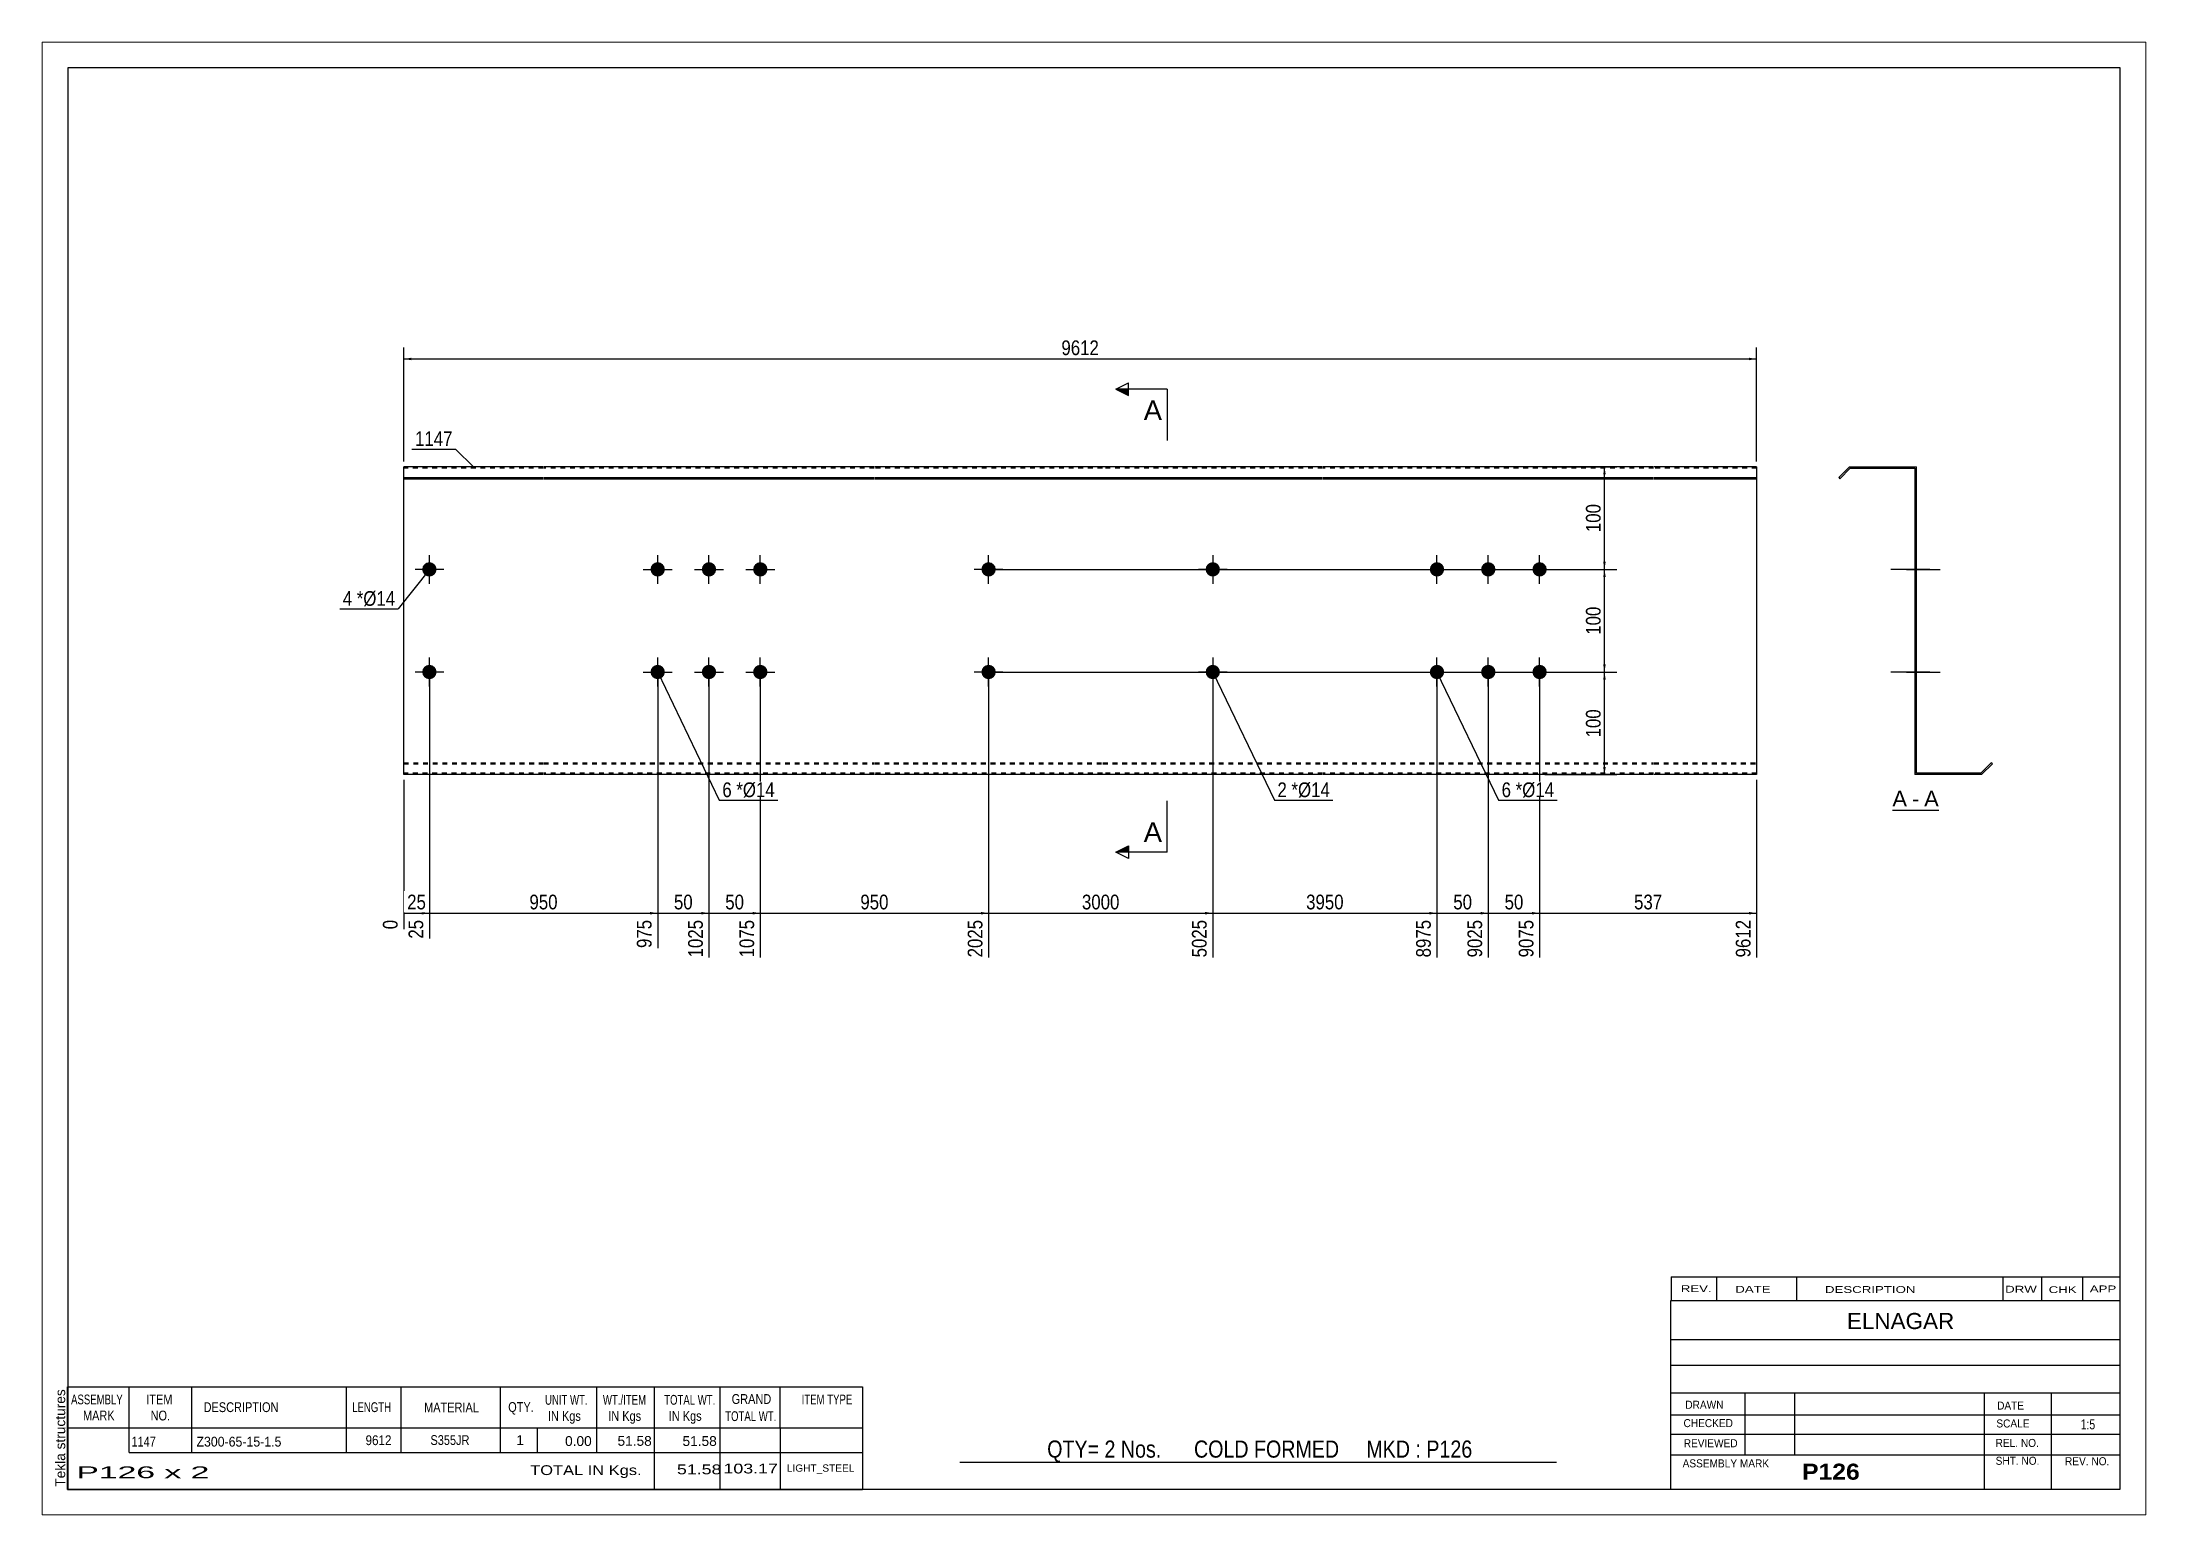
# Paper-space layout 'Layout1' of a CAD drawing. Header units: millimetres. Extents: x 0 to 410, y 0 to 287.
# The model-space entities are those that its viewports show. They can reach past a viewport. Long polylines and large blocks are cut down to what shows.
import ezdxf

# ---------------------------------------------------------------- set-up
doc = ezdxf.new("R2010")
doc.units = ezdxf.units.MM
doc.linetypes.add('DXK_LINE_DOT1', pattern=[1.8814, 0.9407, -0.9407])
doc.layers.add('Viewport layer', color=7, linetype='Continuous', plot=False)
doc.styles.add('Arial', font='ARIAL.TTF', dxfattribs={"height": 0.2})
doc.styles.add('Arial Bold', font='ARIALBD.TTF', dxfattribs={"height": 0.2})
doc.styles.add('Arial Narrow', font='ARIALN.TTF', dxfattribs={"height": 0.2})

# ---------------------------------------------------------------- blocks, each defined once
blk = doc.blocks.new('Unknown-629097339-1551')
at = {"color": 5, "linetype": 'Continuous'}
for p, q in [((334.52, 107.75), (-65.48, 107.75)), ((-65.48, 107.75), (-65.48, -169.25)), ((334.52, -169.25), (334.52, 107.75)), ((-65.48, -169.25), (334.52, -169.25))]:
    blk.add_line(p, q, dxfattribs=at)
at = {"color": 174, "linetype": 'Continuous', "style": 'Arial'}
blk.add_text('Tekla structures', height=1.9102, rotation=90, dxfattribs=at).set_placement((-65.98, -168.75))
blk = doc.blocks.new('Unknown-629097339-12 - 1215')
at = {"color": 7, "linetype": 'Continuous'}
blk.add_line((290.11, -36.95), (299.14, -36.95), dxfattribs=at)
at = {"color": 0, "linetype": 'Continuous'}
blk.add_wipeout([(292.96, -36.2), (292.96, -33), (290.11, -33), (290.11, -36.2)], dxfattribs=at)
blk.add_wipeout([(295.34, -36.2), (295.34, -33), (293.92, -33), (293.92, -36.2)], dxfattribs=at)
at = {"color": 96, "linetype": 'Continuous', "style": 'Arial'}
blk.add_text('A', height=3.06, dxfattribs=at).set_placement((290.11, -36.2))
at = {"color": 0, "linetype": 'Continuous'}
blk.add_wipeout([(299.14, -36.2), (299.14, -33), (296.3, -33), (296.3, -36.2)], dxfattribs=at)
at = {"color": 96, "linetype": 'Continuous', "style": 'Arial'}
for s, p in [('-', (293.92, -36.2)), ('A', (296.3, -36.2))]:
    blk.add_text(s, height=3.06, dxfattribs=at).set_placement(p)
blk = doc.blocks.new('Bolt-629097339-1207 - 1201')
at = {"linetype": 'Continuous'}
for points in [[(48.09, 10, -1), (50.89, 10, -1)], [(58.09, 10, -1), (60.89, 10, -1)], [(68.09, 10, -1), (70.89, 10, -1)], [(48.09, -10, -1), (50.89, -10, -1)], [(58.09, -10, -1), (60.89, -10, -1)], [(68.09, -10, -1), (70.89, -10, -1)]]:
    blk.add_hatch(color=3, dxfattribs=at).paths.add_polyline_path(points)
at = {"color": 3, "linetype": 'Continuous'}
for p, q in [((49.49, 7.2), (49.49, 12.8)), ((59.49, 7.2), (59.49, 12.8)), ((69.49, 7.2), (69.49, 12.8)), ((46.69, 10), (52.29, 10)), ((56.69, 10), (62.29, 10)), ((66.69, 10), (72.29, 10)), ((49.49, -12.8), (49.49, -7.2)), ((59.49, -12.8), (59.49, -7.2)), ((69.49, -12.8), (69.49, -7.2)), ((46.69, -10), (52.29, -10)), ((56.69, -10), (62.29, -10)), ((66.69, -10), (72.29, -10))]:
    blk.add_line(p, q, dxfattribs=at)
blk = doc.blocks.new('Part-629097339-1204 - 1201')
at = {"color": 2, "linetype": 'Continuous'}
for p, q in [((0, -30), (0, 30)), ((27.19, 30), (0, 30)), ((91.68, 30), (27.29, 30)), ((136.17, 30), (91.78, 30)), ((179.07, 30), (136.27, 30)), ((243.56, 30), (179.17, 30)), ((263.66, 30), (243.66, 30)), ((263.66, 30), (263.66, -30)), ((0, 27.88), (27.19, 27.88)), ((0, 27.67), (27.19, 27.67)), ((27.29, 27.88), (91.68, 27.88)), ((27.29, 27.67), (91.68, 27.67)), ((91.78, 27.88), (136.17, 27.88)), ((91.78, 27.67), (136.17, 27.67)), ((136.27, 27.88), (179.07, 27.88)), ((136.27, 27.67), (179.07, 27.67)), ((179.17, 27.88), (243.56, 27.88)), ((179.17, 27.67), (243.56, 27.67)), ((243.66, 27.88), (263.66, 27.88)), ((243.66, 27.67), (263.66, 27.67)), ((27.19, -30), (0, -30)), ((91.68, -30), (27.29, -30)), ((136.17, -30), (91.78, -30)), ((179.07, -30), (136.27, -30)), ((243.56, -30), (179.17, -30)), ((263.66, -30), (243.66, -30))]:
    blk.add_line(p, q, dxfattribs=at)
at = {"color": 7, "linetype": 'DXK_LINE_DOT1'}
for p, q in [((27.19, 29.7), (0, 29.7)), ((91.68, 29.7), (27.29, 29.7)), ((136.17, 29.7), (91.78, 29.7)), ((179.07, 29.7), (136.27, 29.7)), ((243.56, 29.7), (179.17, 29.7)), ((263.66, 29.7), (243.66, 29.7)), ((0, -27.67), (27.19, -27.67)), ((0, -27.88), (27.19, -27.88)), ((27.29, -27.67), (91.68, -27.67)), ((27.29, -27.88), (91.68, -27.88)), ((91.78, -27.67), (136.17, -27.67)), ((91.78, -27.88), (136.17, -27.88)), ((136.27, -27.67), (179.07, -27.67)), ((136.27, -27.88), (179.07, -27.88)), ((179.17, -27.67), (243.56, -27.67)), ((179.17, -27.88), (243.56, -27.88)), ((243.66, -27.67), (263.66, -27.67)), ((243.66, -27.88), (263.66, -27.88)), ((27.19, -29.7), (0, -29.7)), ((91.68, -29.7), (27.29, -29.7)), ((136.17, -29.7), (91.78, -29.7)), ((179.07, -29.7), (136.27, -29.7)), ((243.56, -29.7), (179.17, -29.7)), ((263.66, -29.7), (243.66, -29.7))]:
    blk.add_line(p, q, dxfattribs=at)
blk = doc.blocks.new('Bolt-629097339-1205 - 1201')
at = {"linetype": 'Continuous'}
for points in [[(199.96, 10, -1), (202.76, 10, -1)], [(209.96, 10, -1), (212.76, 10, -1)], [(219.96, 10, -1), (222.76, 10, -1)], [(199.96, -10, -1), (202.76, -10, -1)], [(209.96, -10, -1), (212.76, -10, -1)], [(219.96, -10, -1), (222.76, -10, -1)]]:
    blk.add_hatch(color=3, dxfattribs=at).paths.add_polyline_path(points)
at = {"color": 3, "linetype": 'Continuous'}
for p, q in [((201.36, 7.2), (201.36, 12.8)), ((211.36, 7.2), (211.36, 12.8)), ((221.36, 7.2), (221.36, 12.8)), ((198.56, 10), (204.16, 10)), ((208.56, 10), (214.16, 10)), ((218.56, 10), (224.16, 10)), ((201.36, -12.8), (201.36, -7.2)), ((211.36, -12.8), (211.36, -7.2)), ((221.36, -12.8), (221.36, -7.2)), ((198.56, -10), (204.16, -10)), ((208.56, -10), (214.16, -10)), ((218.56, -10), (224.16, -10))]:
    blk.add_line(p, q, dxfattribs=at)
blk = doc.blocks.new('Bolt-629097339-1206 - 1201')
at = {"linetype": 'Continuous'}
for points in [[(3.6, 10, -1), (6.4, 10, -1)], [(112.58, 10, -1), (115.38, 10, -1)]]:
    blk.add_hatch(color=3, dxfattribs=at).paths.add_polyline_path(points)
at = {"color": 3, "linetype": 'Continuous'}
for p, q in [((5, 7.2), (5, 12.8)), ((113.98, 7.2), (113.98, 12.8)), ((7.8, 10), (2.2, 10)), ((116.78, 10), (111.18, 10))]:
    blk.add_line(p, q, dxfattribs=at)
blk = doc.blocks.new('Bolt-629097339-1208 - 1201')
at = {"linetype": 'Continuous'}
for points in [[(3.6, -10, -1), (6.4, -10, -1)], [(112.58, -10, -1), (115.38, -10, -1)]]:
    blk.add_hatch(color=3, dxfattribs=at).paths.add_polyline_path(points)
at = {"color": 3, "linetype": 'Continuous'}
for p, q in [((5, -12.8), (5, -7.2)), ((113.98, -12.8), (113.98, -7.2)), ((7.8, -10), (2.2, -10)), ((116.78, -10), (111.18, -10))]:
    blk.add_line(p, q, dxfattribs=at)
blk = doc.blocks.new('Bolt-629097339-1209 - 1201')
at = {"linetype": 'Continuous'}
for points in [[(159.07, 10, -1), (156.27, 10, -1)], [(159.07, -10, -1), (156.27, -10, -1)]]:
    blk.add_hatch(color=3, dxfattribs=at).paths.add_polyline_path(points)
at = {"color": 3, "linetype": 'Continuous'}
for p, q in [((157.67, 12.8), (157.67, 7.2)), ((160.47, 10), (154.87, 10)), ((157.67, -7.2), (157.67, -12.8)), ((160.47, -10), (154.87, -10))]:
    blk.add_line(p, q, dxfattribs=at)
blk = doc.blocks.new('Part-629097339-1216 - 1215')
at = {"color": 2, "linetype": 'Continuous'}
for p, q in [((281.78, 30), (279.66, 27.88)), ((281.9, 29.7), (279.87, 27.67)), ((281.78, 30), (294.78, 30)), ((281.9, 29.7), (294.48, 29.7)), ((294.48, 29.7), (294.48, -30)), ((294.78, -29.7), (294.78, 30)), ((279.66, 27.88), (279.87, 27.67)), ((307.35, -29.7), (309.39, -27.67)), ((307.48, -30), (309.6, -27.88)), ((309.6, -27.88), (309.39, -27.67)), ((307.48, -30), (294.48, -30)), ((307.35, -29.7), (294.78, -29.7))]:
    blk.add_line(p, q, dxfattribs=at)
blk = doc.blocks.new('Bolt-629097339-1217 - 1215')
at = {"linetype": 'Continuous'}
for points in [[(294.48, 11.4), (294.48, 8.6), (294.78, 8.6), (294.78, 11.4)], [(294.48, 11.4), (294.48, 8.6), (294.78, 8.6), (294.78, 11.4)], [(294.48, 11.4), (294.48, 8.6), (294.78, 8.6), (294.78, 11.4)], [(294.48, -8.6), (294.48, -11.4), (294.78, -11.4), (294.78, -8.6)], [(294.48, -8.6), (294.48, -11.4), (294.78, -11.4), (294.78, -8.6)], [(294.48, -8.6), (294.48, -11.4), (294.78, -11.4), (294.78, -8.6)]]:
    blk.add_hatch(color=3, dxfattribs=at).paths.add_polyline_path(points)
at = {"color": 3, "linetype": 'Continuous'}
for p, q in [((297.38, 10), (290.78, 10)), ((297.38, 10), (290.78, 10)), ((297.38, 10), (290.78, 10)), ((294.78, 11.4), (294.48, 11.4)), ((294.78, 11.4), (294.48, 11.4)), ((294.78, 11.4), (294.48, 11.4)), ((294.78, 8.6), (294.48, 8.6)), ((294.78, 8.6), (294.48, 8.6)), ((294.78, 8.6), (294.48, 8.6)), ((297.38, -10), (290.78, -10)), ((297.38, -10), (290.78, -10)), ((297.38, -10), (290.78, -10)), ((294.78, -8.6), (294.48, -8.6)), ((294.78, -8.6), (294.48, -8.6)), ((294.78, -8.6), (294.48, -8.6)), ((294.78, -11.4), (294.48, -11.4)), ((294.78, -11.4), (294.48, -11.4)), ((294.78, -11.4), (294.48, -11.4))]:
    blk.add_line(p, q, dxfattribs=at)
blk = doc.blocks.new('Bolt-629097339-1218 - 1215')
at = {"linetype": 'Continuous'}
blk.add_hatch(color=3, dxfattribs=at).paths.add_polyline_path([(294.48, 11.4), (294.48, 8.6), (294.78, 8.6), (294.78, 11.4)])
blk.add_hatch(color=3, dxfattribs=at).paths.add_polyline_path([(294.48, 11.4), (294.48, 8.6), (294.78, 8.6), (294.78, 11.4)])
at = {"color": 3, "linetype": 'Continuous'}
for p, q in [((292.83, 10), (299.43, 10)), ((292.83, 10), (299.43, 10)), ((294.48, 11.4), (294.78, 11.4)), ((294.48, 11.4), (294.78, 11.4)), ((294.48, 8.6), (294.78, 8.6)), ((294.48, 8.6), (294.78, 8.6))]:
    blk.add_line(p, q, dxfattribs=at)
blk = doc.blocks.new('Bolt-629097339-1219 - 1215')
at = {"linetype": 'Continuous'}
for points in [[(294.48, 11.4), (294.48, 8.6), (294.78, 8.6), (294.78, 11.4)], [(294.48, 11.4), (294.48, 8.6), (294.78, 8.6), (294.78, 11.4)], [(294.48, 11.4), (294.48, 8.6), (294.78, 8.6), (294.78, 11.4)], [(294.48, -8.6), (294.48, -11.4), (294.78, -11.4), (294.78, -8.6)], [(294.48, -8.6), (294.48, -11.4), (294.78, -11.4), (294.78, -8.6)], [(294.48, -8.6), (294.48, -11.4), (294.78, -11.4), (294.78, -8.6)]]:
    blk.add_hatch(color=3, dxfattribs=at).paths.add_polyline_path(points)
at = {"color": 3, "linetype": 'Continuous'}
for p, q in [((297.43, 10), (289.83, 10)), ((297.43, 10), (289.83, 10)), ((297.43, 10), (289.83, 10)), ((294.78, 11.4), (294.48, 11.4)), ((294.78, 11.4), (294.48, 11.4)), ((294.78, 11.4), (294.48, 11.4)), ((294.78, 8.6), (294.48, 8.6)), ((294.78, 8.6), (294.48, 8.6)), ((294.78, 8.6), (294.48, 8.6)), ((297.43, -10), (289.83, -10)), ((297.43, -10), (289.83, -10)), ((297.43, -10), (289.83, -10)), ((294.78, -8.6), (294.48, -8.6)), ((294.78, -8.6), (294.48, -8.6)), ((294.78, -8.6), (294.48, -8.6)), ((294.78, -11.4), (294.48, -11.4)), ((294.78, -11.4), (294.48, -11.4)), ((294.78, -11.4), (294.48, -11.4))]:
    blk.add_line(p, q, dxfattribs=at)
blk = doc.blocks.new('Bolt-629097339-1220 - 1215')
at = {"linetype": 'Continuous'}
blk.add_hatch(color=3, dxfattribs=at).paths.add_polyline_path([(294.48, -8.6), (294.48, -11.4), (294.78, -11.4), (294.78, -8.6)])
blk.add_hatch(color=3, dxfattribs=at).paths.add_polyline_path([(294.48, -8.6), (294.48, -11.4), (294.78, -11.4), (294.78, -8.6)])
at = {"color": 3, "linetype": 'Continuous'}
for p, q in [((292.83, -10), (299.43, -10)), ((292.83, -10), (299.43, -10)), ((294.48, -8.6), (294.78, -8.6)), ((294.48, -8.6), (294.78, -8.6)), ((294.48, -11.4), (294.78, -11.4)), ((294.48, -11.4), (294.78, -11.4))]:
    blk.add_line(p, q, dxfattribs=at)
blk = doc.blocks.new('Bolt-629097339-1221 - 1215')
at = {"linetype": 'Continuous'}
for points in [[(294.78, 8.6), (294.78, 11.4), (294.48, 11.4), (294.48, 8.6)], [(294.78, -11.4), (294.78, -8.6), (294.48, -8.6), (294.48, -11.4)]]:
    blk.add_hatch(color=3, dxfattribs=at).paths.add_polyline_path(points)
at = {"color": 3, "linetype": 'Continuous'}
for p, q in [((294.78, 10), (290.48, 10)), ((294.78, 11.4), (294.48, 11.4)), ((294.78, 8.6), (294.48, 8.6)), ((294.78, -10), (290.48, -10)), ((294.78, -8.6), (294.48, -8.6)), ((294.78, -11.4), (294.48, -11.4))]:
    blk.add_line(p, q, dxfattribs=at)
blk = doc.blocks.new('StraightDimension-629097339-1279 - 1201')
at = {"linetype": 'Continuous'}
for points in [[(233.75, 8.5), (234, 10), (234.25, 8.5)], [(234.25, -8.5), (234, -10), (233.75, -8.5)]]:
    blk.add_hatch(color=7, dxfattribs=at).paths.add_polyline_path(points)
at = {"color": 7, "linetype": 'Continuous'}
for p, q in [((114.98, 10), (236.4, 10)), ((234, -10), (234, 10)), ((114.98, -10), (236.4, -10))]:
    blk.add_line(p, q, dxfattribs=at)
at = {"color": 0}
blk.add_wipeout([(233.85, 3.34), (229.65, 3.34), (229.65, -3.34), (233.85, -3.34)], dxfattribs=at)
at = {"color": 3, "style": 'Arial Narrow'}
blk.add_text('100', height=2.863, rotation=90.0002, dxfattribs=at).set_placement((233.25, -2.74))
blk = doc.blocks.new('StraightDimension-629097339-1280 - 1201')
at = {"linetype": 'Continuous'}
for points in [[(233.75, -11.5), (234, -10), (234.25, -11.5)], [(234.25, -28.5), (234, -30), (233.75, -28.5)]]:
    blk.add_hatch(color=7, dxfattribs=at).paths.add_polyline_path(points)
at = {"color": 7, "linetype": 'Continuous'}
for p, q in [((114.98, -10), (236.4, -10)), ((234, -30), (234, -10)), ((222.36, -30), (236.4, -30))]:
    blk.add_line(p, q, dxfattribs=at)
at = {"color": 0}
blk.add_wipeout([(233.85, -16.66), (229.65, -16.66), (229.65, -23.34), (233.85, -23.34)], dxfattribs=at)
at = {"color": 3, "style": 'Arial Narrow'}
blk.add_text('100', height=2.863, rotation=90.0002, dxfattribs=at).set_placement((233.25, -22.74))
blk = doc.blocks.new('StraightDimension-629097339-1233 - 1201')
at = {"linetype": 'Continuous'}
blk.add_hatch(color=7, dxfattribs=at).paths.add_polyline_path([(262.16, -56.75), (263.66, -57), (262.16, -57.25)])
at = {"color": 7, "linetype": 'Continuous'}
for p, q in [((221.36, -11), (221.36, -65.61)), ((263.66, -31), (263.66, -65.61)), ((221.36, -57), (263.66, -57))]:
    blk.add_line(p, q, dxfattribs=at)
at = {"color": 0}
blk.add_wipeout([(245.85, -56.85), (245.85, -52.65), (239.17, -52.65), (239.17, -56.85)], dxfattribs=at)
at = {"color": 0, "linetype": 'Continuous'}
blk.add_wipeout([(263.06, -57.7), (258.86, -57.7), (258.86, -66.21), (263.06, -66.21)], dxfattribs=at)
at = {"color": 3, "style": 'Arial Narrow'}
blk.add_text('537', height=2.863, dxfattribs=at).set_placement((239.77, -56.25))
at = {"color": 3, "linetype": 'Continuous', "style": 'Arial Narrow'}
blk.add_text('9612', height=2.863, rotation=90.0002, dxfattribs=at).set_placement((262.46, -65.61))
blk = doc.blocks.new('StraightDimension-629097339-1234 - 1201')
at = {"linetype": 'Continuous'}
blk.add_hatch(color=7, dxfattribs=at).paths.add_polyline_path([(219.86, -56.75), (221.36, -57), (219.86, -57.25)])
at = {"color": 7, "linetype": 'Continuous'}
for p, q in [((211.36, -11), (211.36, -65.61)), ((221.36, -11), (221.36, -65.61)), ((211.36, -57), (221.36, -57))]:
    blk.add_line(p, q, dxfattribs=at)
at = {"color": 0}
blk.add_wipeout([(218.79, -56.85), (218.79, -52.65), (213.94, -52.65), (213.94, -56.85)], dxfattribs=at)
at = {"color": 0, "linetype": 'Continuous'}
blk.add_wipeout([(220.76, -57.7), (216.56, -57.7), (216.56, -66.21), (220.76, -66.21)], dxfattribs=at)
at = {"color": 3, "style": 'Arial Narrow'}
blk.add_text('50', height=2.863, dxfattribs=at).set_placement((214.54, -56.25))
at = {"color": 3, "linetype": 'Continuous', "style": 'Arial Narrow'}
blk.add_text('9075', height=2.863, rotation=90.0002, dxfattribs=at).set_placement((220.16, -65.61))
blk = doc.blocks.new('StraightDimension-629097339-1235 - 1201')
at = {"linetype": 'Continuous'}
blk.add_hatch(color=7, dxfattribs=at).paths.add_polyline_path([(209.86, -56.75), (211.36, -57), (209.86, -57.25)])
at = {"color": 7, "linetype": 'Continuous'}
for p, q in [((201.36, -11), (201.36, -65.61)), ((211.36, -11), (211.36, -65.61)), ((201.36, -57), (211.36, -57))]:
    blk.add_line(p, q, dxfattribs=at)
at = {"color": 0}
blk.add_wipeout([(208.79, -56.85), (208.79, -52.65), (203.94, -52.65), (203.94, -56.85)], dxfattribs=at)
at = {"color": 0, "linetype": 'Continuous'}
blk.add_wipeout([(210.76, -57.7), (206.56, -57.7), (206.56, -66.21), (210.76, -66.21)], dxfattribs=at)
at = {"color": 3, "style": 'Arial Narrow'}
blk.add_text('50', height=2.863, dxfattribs=at).set_placement((204.54, -56.25))
at = {"color": 3, "linetype": 'Continuous', "style": 'Arial Narrow'}
blk.add_text('9025', height=2.863, rotation=90.0002, dxfattribs=at).set_placement((210.16, -65.61))
blk = doc.blocks.new('StraightDimension-629097339-1236 - 1201')
at = {"linetype": 'Continuous'}
blk.add_hatch(color=7, dxfattribs=at).paths.add_polyline_path([(199.86, -56.75), (201.36, -57), (199.86, -57.25)])
at = {"color": 7, "linetype": 'Continuous'}
for p, q in [((157.67, -11), (157.67, -65.61)), ((201.36, -11), (201.36, -65.61)), ((157.67, -57), (201.36, -57))]:
    blk.add_line(p, q, dxfattribs=at)
at = {"color": 0}
blk.add_wipeout([(183.77, -56.85), (183.77, -52.65), (175.26, -52.65), (175.26, -56.85)], dxfattribs=at)
at = {"color": 0, "linetype": 'Continuous'}
blk.add_wipeout([(200.76, -57.7), (196.56, -57.7), (196.56, -66.21), (200.76, -66.21)], dxfattribs=at)
at = {"color": 3, "style": 'Arial Narrow'}
blk.add_text('3950', height=2.863, dxfattribs=at).set_placement((175.86, -56.25))
at = {"color": 3, "linetype": 'Continuous', "style": 'Arial Narrow'}
blk.add_text('8975', height=2.863, rotation=90.0002, dxfattribs=at).set_placement((200.16, -65.61))
blk = doc.blocks.new('StraightDimension-629097339-1237 - 1201')
at = {"linetype": 'Continuous'}
blk.add_hatch(color=7, dxfattribs=at).paths.add_polyline_path([(156.17, -56.75), (157.67, -57), (156.17, -57.25)])
at = {"color": 7, "linetype": 'Continuous'}
for p, q in [((113.98, -11), (113.98, -65.61)), ((157.67, -11), (157.67, -65.61)), ((113.98, -57), (157.67, -57))]:
    blk.add_line(p, q, dxfattribs=at)
at = {"color": 0}
blk.add_wipeout([(140.08, -56.85), (140.08, -52.65), (131.57, -52.65), (131.57, -56.85)], dxfattribs=at)
at = {"color": 0, "linetype": 'Continuous'}
blk.add_wipeout([(157.07, -57.7), (152.87, -57.7), (152.87, -66.21), (157.07, -66.21)], dxfattribs=at)
at = {"color": 3, "style": 'Arial Narrow'}
blk.add_text('3000', height=2.863, dxfattribs=at).set_placement((132.17, -56.25))
at = {"color": 3, "linetype": 'Continuous', "style": 'Arial Narrow'}
blk.add_text('5025', height=2.863, rotation=90.0002, dxfattribs=at).set_placement((156.47, -65.61))
blk = doc.blocks.new('StraightDimension-629097339-1238 - 1201')
at = {"linetype": 'Continuous'}
blk.add_hatch(color=7, dxfattribs=at).paths.add_polyline_path([(112.48, -56.75), (113.98, -57), (112.48, -57.25)])
at = {"color": 7, "linetype": 'Continuous'}
for p, q in [((69.49, -11), (69.49, -65.61)), ((113.98, -11), (113.98, -65.61)), ((69.49, -57), (113.98, -57))]:
    blk.add_line(p, q, dxfattribs=at)
at = {"color": 0}
blk.add_wipeout([(95.07, -56.85), (95.07, -52.65), (88.39, -52.65), (88.39, -56.85)], dxfattribs=at)
at = {"color": 0, "linetype": 'Continuous'}
blk.add_wipeout([(113.38, -57.7), (109.18, -57.7), (109.18, -66.21), (113.38, -66.21)], dxfattribs=at)
at = {"color": 3, "style": 'Arial Narrow'}
blk.add_text('950', height=2.863, dxfattribs=at).set_placement((88.99, -56.25))
at = {"color": 3, "linetype": 'Continuous', "style": 'Arial Narrow'}
blk.add_text('2025', height=2.863, rotation=90.0002, dxfattribs=at).set_placement((112.78, -65.61))
blk = doc.blocks.new('StraightDimension-629097339-1239 - 1201')
at = {"linetype": 'Continuous'}
blk.add_hatch(color=7, dxfattribs=at).paths.add_polyline_path([(67.99, -56.75), (69.49, -57), (67.99, -57.25)])
at = {"color": 7, "linetype": 'Continuous'}
for p, q in [((59.49, -11), (59.49, -65.61)), ((69.49, -11), (69.49, -65.61)), ((59.49, -57), (69.49, -57))]:
    blk.add_line(p, q, dxfattribs=at)
at = {"color": 0}
blk.add_wipeout([(66.92, -56.85), (66.92, -52.65), (62.06, -52.65), (62.06, -56.85)], dxfattribs=at)
at = {"color": 0, "linetype": 'Continuous'}
blk.add_wipeout([(68.89, -57.7), (64.69, -57.7), (64.69, -66.21), (68.89, -66.21)], dxfattribs=at)
at = {"color": 3, "style": 'Arial Narrow'}
blk.add_text('50', height=2.863, dxfattribs=at).set_placement((62.66, -56.25))
at = {"color": 3, "linetype": 'Continuous', "style": 'Arial Narrow'}
blk.add_text('1075', height=2.863, rotation=90.0002, dxfattribs=at).set_placement((68.29, -65.61))
blk = doc.blocks.new('StraightDimension-629097339-1240 - 1201')
at = {"linetype": 'Continuous'}
blk.add_hatch(color=7, dxfattribs=at).paths.add_polyline_path([(57.99, -56.75), (59.49, -57), (57.99, -57.25)])
at = {"color": 7, "linetype": 'Continuous'}
for p, q in [((49.49, -11), (49.49, -63.78)), ((59.49, -11), (59.49, -65.61)), ((49.49, -57), (59.49, -57))]:
    blk.add_line(p, q, dxfattribs=at)
at = {"color": 0}
blk.add_wipeout([(56.92, -56.85), (56.92, -52.65), (52.06, -52.65), (52.06, -56.85)], dxfattribs=at)
at = {"color": 0, "linetype": 'Continuous'}
blk.add_wipeout([(58.89, -57.7), (54.69, -57.7), (54.69, -66.21), (58.89, -66.21)], dxfattribs=at)
at = {"color": 3, "style": 'Arial Narrow'}
blk.add_text('50', height=2.863, dxfattribs=at).set_placement((52.66, -56.25))
at = {"color": 3, "linetype": 'Continuous', "style": 'Arial Narrow'}
blk.add_text('1025', height=2.863, rotation=90.0002, dxfattribs=at).set_placement((58.29, -65.61))
blk = doc.blocks.new('StraightDimension-629097339-1298 - 1201')
at = {"linetype": 'Continuous'}
for points in [[(1.5, 50.75), (0, 51), (1.5, 51.25)], [(262.16, 51.25), (263.66, 51), (262.16, 50.75)]]:
    blk.add_hatch(color=7, dxfattribs=at).paths.add_polyline_path(points)
at = {"color": 7, "linetype": 'Continuous'}
for p, q in [((0, 31), (0, 53.25)), ((0, 51), (263.66, 51)), ((263.66, 31), (263.66, 53.25))]:
    blk.add_line(p, q, dxfattribs=at)
at = {"color": 0}
blk.add_wipeout([(136.09, 51.15), (136.09, 55.35), (127.57, 55.35), (127.57, 51.15)], dxfattribs=at)
at = {"color": 3, "style": 'Arial Narrow'}
blk.add_text('9612', height=2.863, dxfattribs=at).set_placement((128.17, 51.75))
blk = doc.blocks.new('StraightDimension-629097339-1241 - 1201')
at = {"linetype": 'Continuous'}
blk.add_hatch(color=7, dxfattribs=at).paths.add_polyline_path([(47.99, -56.75), (49.49, -57), (47.99, -57.25)])
at = {"color": 7, "linetype": 'Continuous'}
for p, q in [((5, -11), (5, -61.96)), ((49.49, -11), (49.49, -63.78)), ((5, -57), (49.49, -57))]:
    blk.add_line(p, q, dxfattribs=at)
at = {"color": 0}
blk.add_wipeout([(30.59, -56.85), (30.59, -52.65), (23.9, -52.65), (23.9, -56.85)], dxfattribs=at)
at = {"color": 0, "linetype": 'Continuous'}
blk.add_wipeout([(48.89, -57.7), (44.69, -57.7), (44.69, -64.38), (48.89, -64.38)], dxfattribs=at)
at = {"color": 3, "style": 'Arial Narrow'}
blk.add_text('950', height=2.863, dxfattribs=at).set_placement((24.5, -56.25))
at = {"color": 3, "linetype": 'Continuous', "style": 'Arial Narrow'}
blk.add_text('975', height=2.863, rotation=90.0002, dxfattribs=at).set_placement((48.29, -63.78))
blk = doc.blocks.new('StraightDimension-629097339-1242 - 1201')
at = {"linetype": 'Continuous'}
blk.add_hatch(color=7, dxfattribs=at).paths.add_polyline_path([(3.5, -56.75), (5, -57), (3.5, -57.25)])
at = {"color": 7, "linetype": 'Continuous'}
for p, q in [((5, -11), (5, -61.96)), ((0, -31), (0, -60.13)), ((0, -57), (5, -57))]:
    blk.add_line(p, q, dxfattribs=at)
at = {"color": 0}
blk.add_wipeout([(4.93, -56.85), (4.93, -52.65), (0.07, -52.65), (0.07, -56.85)], dxfattribs=at)
at = {"color": 0, "linetype": 'Continuous'}
blk.add_wipeout([(4.4, -57.7), (0.2, -57.7), (0.2, -62.56), (4.4, -62.56)], dxfattribs=at)
blk.add_wipeout([(-0.6, -57.7), (-4.8, -57.7), (-4.8, -60.73), (-0.6, -60.73)], dxfattribs=at)
at = {"color": 3, "style": 'Arial Narrow'}
blk.add_text('25', height=2.863, dxfattribs=at).set_placement((0.67, -56.25))
at = {"color": 3, "linetype": 'Continuous', "style": 'Arial Narrow'}
for s, height, p in [('0', 2.86, (-1.2, -60.13)), ('25', 2.863, (3.8, -61.96))]:
    blk.add_text(s, height=height, rotation=90.0002, dxfattribs=at).set_placement(p)
blk = doc.blocks.new('StraightDimension-629097339-1278 - 1201')
at = {"linetype": 'Continuous'}
for points in [[(233.75, 28.5), (234, 30), (234.25, 28.5)], [(234.25, 11.5), (234, 10), (233.75, 11.5)]]:
    blk.add_hatch(color=7, dxfattribs=at).paths.add_polyline_path(points)
at = {"color": 7, "linetype": 'Continuous'}
for p, q in [((222.36, 30), (236.4, 30)), ((234, 10), (234, 30)), ((114.98, 10), (236.4, 10))]:
    blk.add_line(p, q, dxfattribs=at)
at = {"color": 0}
blk.add_wipeout([(233.85, 23.34), (229.65, 23.34), (229.65, 16.66), (233.85, 16.66)], dxfattribs=at)
at = {"color": 3, "style": 'Arial Narrow'}
blk.add_text('100', height=2.863, rotation=90.0002, dxfattribs=at).set_placement((233.25, 17.26))
blk = doc.blocks.new('CBS_REVISION-629097339-1575')
at = {"color": 7, "linetype": 'Continuous'}
for p, q in [((247.01, -127.87), (334.51, -127.87)), ((247.01, -127.87), (247.01, -132.5)), ((255.81, -127.87), (255.81, -132.5)), ((271.4, -127.87), (271.4, -132.44)), ((311.66, -127.87), (311.66, -132.5)), ((319.2, -127.87), (319.2, -132.5)), ((327.15, -127.87), (327.15, -132.5)), ((247.01, -132.5), (334.51, -132.5))]:
    blk.add_line(p, q, dxfattribs=at)
at = {"color": 7, "style": 'Arial Narrow', "width": 1.7}
for s, height, p in [('REV.', 1.326, (248.87, -130.82)), ('DATE', 1.326, (259.49, -130.94)), ('DESCRIPTION', 1.3257, (276.97, -130.99)), ('DRW', 1.326, (312.09, -130.93)), ('CHK', 1.326, (320.57, -131.02)), ('APP', 1.326, (328.58, -130.87))]:
    blk.add_text(s, height=height, dxfattribs=at).set_placement(p)
blk = doc.blocks.new('CBS_BOM-629097339-1572')
at = {"color": 7, "linetype": 'Continuous'}
for p, q in [((-65.51, -157.28), (-65.51, -149.28)), ((-65.51, -149.28), (89.41, -149.28)), ((-53.51, -157.28), (-53.51, -149.28)), ((-41.32, -157.28), (-41.32, -149.28)), ((-11.16, -157.28), (-11.16, -149.28)), ((-0.48, -157.28), (-0.48, -149.28)), ((18.84, -157.28), (18.84, -149.28)), ((37.64, -157.28), (37.64, -149.28)), ((48.85, -157.28), (48.85, -149.28)), ((61.64, -157.28), (61.64, -149.28)), ((73.39, -157.28), (73.39, -149.28)), ((89.41, -149.29), (89.41, -157.27)), ((-65.51, -157.28), (89.41, -157.28)), ((-65.51, -162.08), (-65.51, -157.28)), ((-53.51, -162.08), (-53.51, -157.28)), ((-41.32, -162.08), (-41.32, -157.28)), ((-11.16, -162.08), (-11.16, -157.28)), ((-0.48, -162.08), (-0.48, -157.28)), ((18.84, -162.08), (18.84, -157.28)), ((26.1, -162.08), (26.1, -157.28)), ((37.64, -162.08), (37.64, -157.28)), ((48.85, -162.08), (48.85, -157.28)), ((61.64, -162.08), (61.64, -157.28)), ((73.4, -162.08), (73.4, -157.28)), ((89.41, -157.28), (89.41, -162.08)), ((-65.51, -169.28), (-65.51, -162.1)), ((-53.51, -162.08), (89.41, -162.08)), ((48.85, -169.28), (48.85, -162.1)), ((61.64, -169.28), (61.64, -162.1)), ((73.44, -169.28), (73.44, -162.1)), ((89.41, -162.08), (89.41, -169.28)), ((-65.51, -169.28), (89.41, -169.28))]:
    blk.add_line(p, q, dxfattribs=at)
at = {"color": 3, "linetype": 'Continuous', "style": 'Arial'}
for s, height, width, p in [('ASSEMBLY', 1.91, 0.7, (-64.83, -152.71)), ('ITEM', 1.91, 0.8, (-50.18, -152.71)), ('UNIT WT.', 1.91, 0.7, (27.53, -152.78)), ('WT./ITEM', 1.91, 0.7, (38.82, -152.78)), ('TOTAL WT.', 1.91, 0.7, (50.76, -152.78)), ('GRAND', 1.91, 0.8, (63.91, -152.62)), ('ITEM TYPE', 1.91, 0.7, (77.55, -152.7)), ('MARK', 1.91, 0.8, (-62.51, -155.84)), ('NO.', 1.91, 0.8, (-49.33, -155.84)), ('DESCRIPTION', 1.9102, 0.8, (-39, -154.21)), ('LENGTH', 1.91, 0.7, (-10.05, -154.21)), ('MATERIAL', 1.91, 0.8, (3.97, -154.26)), ('QTY.', 1.91, 0.8, (20.36, -154.18)), ('IN Kgs', 1.91, 0.8, (28.11, -155.92)), ('IN Kgs', 1.91, 0.8, (39.86, -155.92)), ('IN Kgs', 1.91, 0.8, (51.65, -155.92)), ('TOTAL WT.', 1.91, 0.7, (62.65, -155.96))]:
    blk.add_text(s, height=height, dxfattribs=dict(at, width=width)).set_placement(p)
at = {"color": 7, "linetype": 'Continuous', "style": 'Arial'}
for s, height, width, p in [('1147', 1.91, 0.8, (-53.06, -160.93)), ('Z300-65-15-1.5', 1.9102, 0.9, (-40.39, -160.93)), ('9612', 1.91, 0.85, (-7.44, -160.65)), ('S355JR', 1.91, 0.8, (5.21, -160.62))]:
    blk.add_text(s, height=height, dxfattribs=dict(at, width=width)).set_placement(p)
for s, p in [('1', (21.93, -160.62)), ('0.00', (31.44, -160.81)), ('51.58', (41.66, -160.78)), ('51.58', (54.33, -160.81))]:
    blk.add_text(s, height=1.91, dxfattribs=at).set_placement(p)
at = {"color": 6, "linetype": 'Continuous', "style": 'Arial'}
for s, height, width, p in [('P126 x 2', 2.292, 2.05, (-63.79, -167.09)), ('TOTAL IN Kgs.', 1.9102, 1.2, (24.65, -166.48)), ('51.58', 1.91, 1.3, (53.24, -166.33)), ('103.17', 1.91, 1.3, (62.31, -166.17))]:
    blk.add_text(s, height=height, dxfattribs=dict(at, width=width)).set_placement(p)
blk.add_text('LIGHT_STEEL', height=1.4135, dxfattribs=at).set_placement((74.66, -165.83))
blk = doc.blocks.new('CBS_CALLOFF-629097339-1573')
at = {"color": 7, "linetype": 'Continuous'}
blk.add_line((108.4, -163.98), (224.63, -164), dxfattribs=at)
at = {"color": 3, "linetype": 'Continuous', "style": 'Arial Narrow'}
blk.add_text('QTY= 2 Nos.      COLD FORMED     MKD : P126', height=3.3405, dxfattribs=at).set_placement((125.4, -163.09))
blk = doc.blocks.new('CBS_NAME_BLOG-629097339-1574')
at = {"color": 7, "linetype": 'Continuous'}
for p, q in [((246.93, -169.21), (246.92, -132.5)), ((246.93, -132.5), (334.44, -132.5)), ((246.93, -140.04), (334.45, -140.04)), ((247, -145.09), (334.52, -145.09)), ((246.93, -150.46), (334.44, -150.46)), ((261.45, -162.57), (261.45, -150.47)), ((271.13, -162.54), (271.13, -150.47)), ((308.05, -169.21), (308.05, -150.48)), ((321.1, -169.21), (321.1, -150.47)), ((246.93, -154.76), (334.52, -154.74)), ((246.93, -158.51), (334.44, -158.51)), ((246.93, -162.55), (334.44, -162.55)), ((246.93, -169.25), (334.52, -169.25))]:
    blk.add_line(p, q, dxfattribs=at)
at = {"color": 3, "linetype": 'Continuous', "style": 'Arial'}
blk.add_text('ELNAGAR', height=3.133, dxfattribs=at).set_placement((281.25, -138.03))
at = {"color": 3, "linetype": 'Continuous'}
for s, height, style, width, p in [('CHECKED', 1.566, 'Arial', 0.9, (249.41, -157.14)), ('DRAWN', 1.566, 'Arial', 0.9, (249.76, -153.57)), ('SCALE', 1.566, 'Arial', 0.9, (310.37, -157.21)), ('DATE', 1.566, 'Arial', 0.9, (310.52, -153.73)), ('1:5', 1.957, 'Arial Narrow', 0.9, (326.82, -157.57)), ('REVIEWED', 1.566, 'Arial', 0.9, (249.45, -161.06)), ('REL. NO.', 1.566, 'Arial', 0.9, (310.23, -161.01)), ('ASSEMBLY MARK', 1.5663, 'Arial', 0.9, (249.23, -164.99)), ('SHT. NO.', 1.566, 'Arial', 0.9, (310.23, -164.48)), ('REV. NO.', 1.566, 'Arial', 0.9, (323.75, -164.57)), ('P126', 3.131, 'Arial Bold', 1.1, (272.51, -167.39))]:
    blk.add_text(s, height=height, dxfattribs=dict(at, style=style, width=width)).set_placement(p)
blk = doc.blocks.new('SectionMark-629097339-1231 - 1201')
at = {"linetype": 'Continuous'}
for points in [[(141.27, 45.1), (141.27, 43.85), (138.77, 45.1)], [(141.27, -43.85), (141.27, -45.1), (138.77, -45.1)]]:
    blk.add_hatch(color=30, dxfattribs=at).paths.add_polyline_path(points)
at = {"color": 30, "linetype": 'Continuous'}
for p, q in [((138.77, 45.1), (141.27, 46.35)), ((141.27, 43.85), (141.27, 46.35)), ((138.77, 45.1), (141.27, 43.85)), ((138.77, -45.1), (141.27, -43.85)), ((141.27, -46.35), (138.77, -45.1)), ((141.27, -43.85), (141.27, -46.35))]:
    blk.add_line(p, q, dxfattribs=at)
at = {"color": 0, "linetype": 'Continuous'}
for points in [[(147.77, 39.1), (147.77, 43.1), (144.21, 43.1), (144.21, 39.1)], [(147.77, -43.1), (147.77, -39.1), (144.21, -39.1), (144.21, -43.1)]]:
    blk.add_wipeout(points, dxfattribs=at)
at = {"color": 30, "linetype": 'Continuous'}
for p, q in [((148.77, 45.1), (138.77, 45.1)), ((148.77, 45.1), (148.77, 35.1)), ((148.77, -45.1), (148.77, -35.1)), ((148.77, -45.1), (138.77, -45.1))]:
    blk.add_line(p, q, dxfattribs=at)
at = {"color": 96, "linetype": 'Continuous', "style": 'Arial'}
for p in [(144.21, 39.1), (144.21, -43.1)]:
    blk.add_text('A', height=3.82, dxfattribs=at).set_placement(p)
blk = doc.blocks.new('Mark-629097339-1301 - 1201')
at = {"color": 0}
blk.add_wipeout([(9.51, 34.04), (9.51, 37.04), (2.2, 37.04), (2.2, 34.04)], dxfattribs=at)
blk.add_wipeout([(9.51, 34.04), (9.51, 37.04), (2.2, 37.04), (2.2, 34.04)], dxfattribs=at)
at = {"color": 7, "linetype": 'Continuous'}
for p in [(1.6, 33.44), (13.65, 29.9)]:
    blk.add_line(p, (10.11, 33.44), dxfattribs=at)
at = {"color": 3, "style": 'Arial Narrow'}
blk.add_text('1147', height=2.863, dxfattribs=at).set_placement((2.2, 34.04))
blk = doc.blocks.new('MarkSet-629097339-1312 - 1201')
at = {"color": 0}
blk.add_wipeout([(-10.05, 2.9), (-10.05, 5.9), (-11.88, 5.9), (-11.88, 2.9)], dxfattribs=at)
blk.add_wipeout([(-10.05, 2.9), (-10.05, 5.9), (-11.88, 5.9), (-11.88, 2.9)], dxfattribs=at)
blk.add_wipeout([(-7.88, 2.9), (-7.88, 5.9), (-9.15, 5.9), (-9.15, 2.9)], dxfattribs=at)
blk.add_wipeout([(-7.88, 2.9), (-7.88, 5.9), (-9.15, 5.9), (-9.15, 2.9)], dxfattribs=at)
at = {"color": 3, "style": 'Arial Narrow'}
blk.add_text('4', height=2.86, dxfattribs=at).set_placement((-11.88, 2.9))
at = {"color": 0}
blk.add_wipeout([(-1.66, 2.9), (-1.66, 5.9), (-7.88, 5.9), (-7.88, 2.9)], dxfattribs=at)
blk.add_wipeout([(-1.66, 2.9), (-1.66, 5.9), (-7.88, 5.9), (-7.88, 2.9)], dxfattribs=at)
at = {"color": 7, "linetype": 'Continuous'}
for p in [(5, 10), (-12.48, 2.3)]:
    blk.add_line(p, (-1.06, 2.3), dxfattribs=at)
at = {"color": 3, "style": 'Arial Narrow'}
for s, height, p in [('*', 2.86, (-9.15, 2.9)), ('Ø14', 2.863, (-7.88, 2.9))]:
    blk.add_text(s, height=height, dxfattribs=at).set_placement(p)
blk = doc.blocks.new('Mark-629097339-1315 - 1201')
at = {"color": 0}
blk.add_wipeout([(215.79, -34.38), (215.79, -31.38), (213.96, -31.38), (213.96, -34.38)], dxfattribs=at)
blk.add_wipeout([(215.79, -34.38), (215.79, -31.38), (213.96, -31.38), (213.96, -34.38)], dxfattribs=at)
at = {"color": 7, "linetype": 'Continuous'}
blk.add_line((201.36, -10), (213.36, -34.98), dxfattribs=at)
at = {"color": 0}
blk.add_wipeout([(217.97, -34.38), (217.97, -31.38), (216.69, -31.38), (216.69, -34.38)], dxfattribs=at)
blk.add_wipeout([(217.97, -34.38), (217.97, -31.38), (216.69, -31.38), (216.69, -34.38)], dxfattribs=at)
at = {"color": 3, "style": 'Arial Narrow'}
blk.add_text('6', height=2.86, dxfattribs=at).set_placement((213.96, -34.38))
at = {"color": 0}
blk.add_wipeout([(224.18, -34.38), (224.18, -31.38), (217.97, -31.38), (217.97, -34.38)], dxfattribs=at)
blk.add_wipeout([(224.18, -34.38), (224.18, -31.38), (217.97, -31.38), (217.97, -34.38)], dxfattribs=at)
at = {"color": 7, "linetype": 'Continuous'}
blk.add_line((213.36, -34.98), (224.78, -34.98), dxfattribs=at)
at = {"color": 3, "style": 'Arial Narrow'}
for s, height, p in [('*', 2.86, (216.69, -34.38)), ('Ø14', 2.863, (217.97, -34.38))]:
    blk.add_text(s, height=height, dxfattribs=at).set_placement(p)
blk = doc.blocks.new('Mark-629097339-1316 - 1201')
at = {"color": 0}
blk.add_wipeout([(63.92, -34.38), (63.92, -31.38), (62.09, -31.38), (62.09, -34.38)], dxfattribs=at)
blk.add_wipeout([(63.92, -34.38), (63.92, -31.38), (62.09, -31.38), (62.09, -34.38)], dxfattribs=at)
at = {"color": 7, "linetype": 'Continuous'}
blk.add_line((49.49, -10), (61.49, -34.98), dxfattribs=at)
at = {"color": 0}
blk.add_wipeout([(66.09, -34.38), (66.09, -31.38), (64.82, -31.38), (64.82, -34.38)], dxfattribs=at)
blk.add_wipeout([(66.09, -34.38), (66.09, -31.38), (64.82, -31.38), (64.82, -34.38)], dxfattribs=at)
at = {"color": 3, "style": 'Arial Narrow'}
blk.add_text('6', height=2.86, dxfattribs=at).set_placement((62.09, -34.38))
at = {"color": 0}
blk.add_wipeout([(72.31, -34.38), (72.31, -31.38), (66.09, -31.38), (66.09, -34.38)], dxfattribs=at)
blk.add_wipeout([(72.31, -34.38), (72.31, -31.38), (66.09, -31.38), (66.09, -34.38)], dxfattribs=at)
at = {"color": 7, "linetype": 'Continuous'}
blk.add_line((61.49, -34.98), (72.91, -34.98), dxfattribs=at)
at = {"color": 3, "style": 'Arial Narrow'}
for s, height, p in [('*', 2.86, (64.82, -34.38)), ('Ø14', 2.863, (66.09, -34.38))]:
    blk.add_text(s, height=height, dxfattribs=at).set_placement(p)
blk = doc.blocks.new('Mark-629097339-1317 - 1201')
at = {"color": 0}
blk.add_wipeout([(172.1, -34.38), (172.1, -31.38), (170.27, -31.38), (170.27, -34.38)], dxfattribs=at)
blk.add_wipeout([(172.1, -34.38), (172.1, -31.38), (170.27, -31.38), (170.27, -34.38)], dxfattribs=at)
at = {"color": 7, "linetype": 'Continuous'}
blk.add_line((157.67, -10), (169.67, -34.98), dxfattribs=at)
at = {"color": 0}
blk.add_wipeout([(174.28, -34.38), (174.28, -31.38), (173, -31.38), (173, -34.38)], dxfattribs=at)
blk.add_wipeout([(174.28, -34.38), (174.28, -31.38), (173, -31.38), (173, -34.38)], dxfattribs=at)
at = {"color": 3, "style": 'Arial Narrow'}
blk.add_text('2', height=2.86, dxfattribs=at).set_placement((170.27, -34.38))
at = {"color": 0}
blk.add_wipeout([(180.49, -34.38), (180.49, -31.38), (174.28, -31.38), (174.28, -34.38)], dxfattribs=at)
blk.add_wipeout([(180.49, -34.38), (180.49, -31.38), (174.28, -31.38), (174.28, -34.38)], dxfattribs=at)
at = {"color": 7, "linetype": 'Continuous'}
blk.add_line((169.67, -34.98), (181.09, -34.98), dxfattribs=at)
at = {"color": 3, "style": 'Arial Narrow'}
for s, height, p in [('*', 2.86, (173, -34.38)), ('Ø14', 2.863, (174.28, -34.38))]:
    blk.add_text(s, height=height, dxfattribs=at).set_placement(p)

msp = doc.modelspace()

# ---------------------------------------------------------------- block references
for name in ['Unknown-629097339-1551', 'Part-629097339-1204 - 1201', 'Part-629097339-1216 - 1215', 'Bolt-629097339-1206 - 1201', 'Bolt-629097339-1207 - 1201', 'Bolt-629097339-1209 - 1201', 'Bolt-629097339-1205 - 1201', 'Bolt-629097339-1219 - 1215', 'Bolt-629097339-1221 - 1215', 'Bolt-629097339-1217 - 1215', 'Bolt-629097339-1218 - 1215', 'Bolt-629097339-1208 - 1201', 'Bolt-629097339-1220 - 1215', 'CBS_REVISION-629097339-1575', 'CBS_NAME_BLOG-629097339-1574', 'CBS_BOM-629097339-1572', 'CBS_CALLOFF-629097339-1573']:
    msp.add_blockref(name, (0, 0))

# ---------------------------------------------------------------- next in the draw order: block references
for name in ['StraightDimension-629097339-1298 - 1201', 'MarkSet-629097339-1312 - 1201', 'StraightDimension-629097339-1279 - 1201', 'Unknown-629097339-12 - 1215']:
    msp.add_blockref(name, (0, 0))

# ---------------------------------------------------------------- next in the draw order: block references
for name in ['Mark-629097339-1301 - 1201', 'StraightDimension-629097339-1278 - 1201', 'StraightDimension-629097339-1280 - 1201']:
    msp.add_blockref(name, (0, 0))

# ---------------------------------------------------------------- next in the draw order: block references
msp.add_blockref('StraightDimension-629097339-1233 - 1201', (0, 0))

# ---------------------------------------------------------------- next in the draw order: block references
msp.add_blockref('StraightDimension-629097339-1234 - 1201', (0, 0))

# ---------------------------------------------------------------- next in the draw order: block references
msp.add_blockref('StraightDimension-629097339-1235 - 1201', (0, 0))

# ---------------------------------------------------------------- next in the draw order: block references
msp.add_blockref('StraightDimension-629097339-1236 - 1201', (0, 0))

# ---------------------------------------------------------------- next in the draw order: block references
for name in ['StraightDimension-629097339-1237 - 1201', 'Mark-629097339-1315 - 1201']:
    msp.add_blockref(name, (0, 0))

# ---------------------------------------------------------------- next in the draw order: block references
for name in ['SectionMark-629097339-1231 - 1201', 'StraightDimension-629097339-1238 - 1201', 'Mark-629097339-1317 - 1201']:
    msp.add_blockref(name, (0, 0))

# ---------------------------------------------------------------- next in the draw order: block references
msp.add_blockref('StraightDimension-629097339-1239 - 1201', (0, 0))

# ---------------------------------------------------------------- next in the draw order: block references
msp.add_blockref('StraightDimension-629097339-1240 - 1201', (0, 0))

# ---------------------------------------------------------------- next in the draw order: block references
msp.add_blockref('StraightDimension-629097339-1241 - 1201', (0, 0))

# ---------------------------------------------------------------- next in the draw order: block references
for name in ['StraightDimension-629097339-1242 - 1201', 'Mark-629097339-1316 - 1201']:
    msp.add_blockref(name, (0, 0))

psp = doc.layouts.get("Layout1")

# ---------------------------------------------------------------- viewports
at = {"layer": 'Viewport layer', "view_target_point": (134.52, -30.75)}
psp.add_viewport(center=(205, 143.5), size=(410, 287), view_center_point=(0, 0), view_height=287, dxfattribs=at)

doc.saveas('drawing.dxf')
